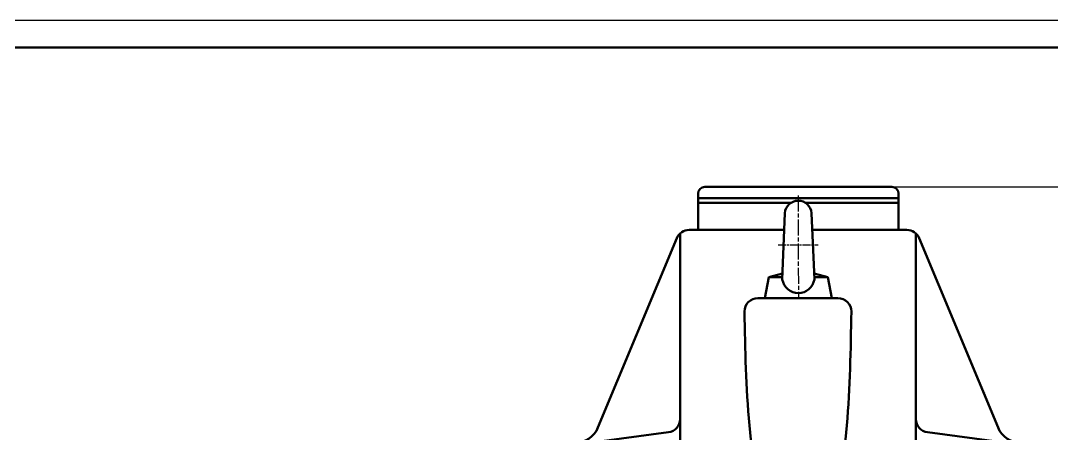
# Model space of a CAD drawing. Header units: millimetres. Extents: x -11122 to -2883, y -3177 to -1688.
# Drawn here: x -4971.1 to -4585.8, y -2490.1 to -2335.6 of the extents above; entities that cross this region are included whole.
import ezdxf

# ---------------------------------------------------------------- set-up
doc = ezdxf.new("R2010")
doc.units = ezdxf.units.MM
doc.header["$LTSCALE"] = 0.5
doc.linetypes.add('AM_ISO08W050', pattern=[18, 12, -1.5, 3, -1.5])
doc.linetypes.add('AM_ISO08W050x2', pattern=[9, 6, -0.75, 1.5, -0.75])
for name, color, linetype, lineweight in [('AM_0', 7, 'Continuous', 50), ('AM_4', 3, 'Continuous', 25), ('AM_7', 4, 'AM_ISO08W050', 25)]:
    doc.layers.add(name, color=color, linetype=linetype, lineweight=lineweight)
doc.styles.add('TCVN', font='tcvn+7284-2003i.ttf', dxfattribs={"width": 0.8, "height": 3.5})
doc.dimstyles.new('MyTemplate$0', dxfattribs={"dimtxt": 3.5, "dimasz": 3.5, "dimexe": 1.5, "dimexo": 0, "dimtad": 1, "dimtoh": 1, "dimdec": 0, "dimzin": 0, "dimtxsty": 'TCVN', "dimcen": 0, "dimclrd": 3, "dimclre": 3, "dimclrt": 1, "dimadec": 0, "dimazin": 0, "dimtfac": 1, "dimtdec": 0, "dimtofl": 0, "dimtmove": 0, "dimatfit": 3, "dimfxl": 1, "dimtfill": 1, "dimtolj": 1, "dimtzin": 0, "dimarcsym": 0})

# ---------------------------------------------------------------- blocks, each defined once
blk = doc.blocks.new('*D173')
at = {"color": 3, "lineweight": -2, "transparency": 16777216}
for p, q in [((-4645.74, -2397.69), (-4506.97, -2397.69)), ((-4508.47, -2765.1), (-4508.47, -2401.19)), ((-4585.04, -2768.6), (-4506.97, -2768.6))]:
    blk.add_line(p, q, dxfattribs=at)
at = {"color": 3, "transparency": 16777216}
for points in [[(-4509.05, -2401.19), (-4507.88, -2401.19), (-4508.47, -2397.69)], [(-4509.05, -2765.1), (-4507.88, -2765.1), (-4508.47, -2768.6)]]:
    blk.add_solid(points, dxfattribs=at)
at = {"color": 1, "transparency": 16777216, "insert": (-4510.86, -2585.23), "char_height": 3.5, "attachment_point": 5, "rotation": 90, "style": 'TCVN', "bg_fill": 3, "box_fill_scale": 1.1, "bg_fill_color": 256, "bg_fill_true_color": 13158600, "bg_fill_transparency": 0}
blk.add_mtext('\\A1;371', dxfattribs=at)

msp = doc.modelspace()

# ---------------------------------------------------------------- linework, layer by layer
at = {"layer": 'AM_0'}
for p, q in [((-4386.6, -2345.59), (-5545.6, -2345.59)), ((-4636.79, -2555.6), (-4636.79, -2415.04)), ((-4755.48, -2487.55), (-4726.07, -2416.84)), ((-4606.09, -2487.55), (-4635.51, -2416.84)), ((-4686.59, -2430.02), (-4691.73, -2431.42)), ((-4674.73, -2430.02), (-4669.59, -2431.42)), ((-4691.73, -2431.42), (-4693.16, -2439.18)), ((-4669.59, -2431.42), (-4668.16, -2439.18)), ((-4665.86, -2439.18), (-4695.79, -2439.18)), ((-4757.79, -2493.1), (-4729.13, -2489.28)), ((-4603.79, -2493.1), (-4632.45, -2489.28))]:
    msp.add_line(p, q, dxfattribs=at)
at = {"layer": 'AM_0', "lineweight": 50}
for p, q in [((-4718.11, -2400.19), (-4718.11, -2413.76)), ((-4715.61, -2397.69), (-4645.74, -2397.69)), ((-4643.24, -2400.19), (-4643.24, -2413.76)), ((-4718.11, -2401.91), (-4643.24, -2401.91)), ((-4718.11, -2403.6), (-4683.39, -2403.6)), ((-4678.04, -2403.6), (-4643.24, -2403.6)), ((-4724.79, -2555.6), (-4724.79, -2415.04)), ((-4721.45, -2413.76), (-4685.95, -2413.76)), ((-4721.45, -2413.76), (-4685.95, -2413.76)), ((-4675.45, -2413.76), (-4640.12, -2413.76)), ((-4675.45, -2413.76), (-4640.12, -2413.76))]:
    msp.add_line(p, q, dxfattribs=at)
at = {"layer": 'AM_0', "ltscale": 2}
for p, q in [((-4686.65, -2432.24), (-4685.71, -2407.46)), ((-4674.66, -2432.22), (-4675.72, -2407.45)), ((-4691.73, -2431.42), (-4686.63, -2431.42)), ((-4669.59, -2431.42), (-4674.69, -2431.42))]:
    msp.add_line(p, q, dxfattribs=at)
at = {"layer": 'AM_0', "lineweight": 25}
msp.add_lwpolyline([(-4610.86, -2474.49), (-4610.86, -2474.49)], close=True, dxfattribs=at)
at = {"layer": 'AM_0', "lineweight": 50}
for centre, radius, start, end in [((-4715.61, -2400.19), 2.5, 90, 180), ((-4645.74, -2400.19), 2.5, 0, 90), ((-4721.45, -2418.76), 5, 90, 157.4143)]:
    msp.add_arc(centre, radius, start, end, dxfattribs=at)
at = {"layer": 'AM_0', "ltscale": 0.2}
msp.add_arc((-4680.71, -2407.84), 5.01, 4.5315, 175.6733, dxfattribs=at)
at = {"layer": 'AM_0'}
for centre, radius, start, end in [((-4640.12, -2418.76), 5, 22.5857, 90), ((-4695.79, -2444.18), 5, 90, 180.5163), ((-4665.86, -2444.18), 5, 359.4837, 90), ((-4729.79, -2484.33), 5, 277.5805, 0), ((-4631.79, -2484.33), 5, 180, 262.4195), ((-4763.79, -2484.1), 9, 270, 337.4143), ((-4597.78, -2484.1), 9, 202.5857, 270)]:
    msp.add_arc(centre, radius, start, end, dxfattribs=at)
at = {"layer": 'AM_0', "ltscale": 2}
msp.add_arc((-4680.66, -2431.23), 6.08, 189.543, 350.6618, dxfattribs=at)
at = {"layer": 'AM_0'}
for points in [[(-4700.79, -2444.23), (-4700.22, -2472.6), (-4699.48, -2510.27), (-4684.43, -2546.63), (-4680.71, -2555.6)], [(-4660.86, -2444.23), (-4661.32, -2472.6), (-4661.94, -2510.27), (-4677, -2546.63), (-4680.71, -2555.6)]]:
    msp.add_open_spline(points, degree=3, knots=[4.825167, 4.825167, 4.825167, 4.825167, 61.912907, 80.594691, 80.594691, 80.594691, 80.594691], dxfattribs=at)
at = {"layer": 'AM_4'}
msp.add_line((-4376.6, -2335.59), (-5565.6, -2335.59), dxfattribs=at)
at = {"layer": 'AM_7'}
msp.add_line((-4680.73, -2400.83), (-4680.64, -2439.31), dxfattribs=at)
at = {"layer": 'AM_7', "linetype": 'AM_ISO08W050x2'}
msp.add_line((-4688.16, -2419.35), (-4673.21, -2419.27), dxfattribs=at)

# ---------------------------------------------------------------- next in the draw order: dimensions: what is measured, and where the dimension line sits
dim = msp.add_linear_dim(base=(-4508.47, -2397.69), p1=(-4585.04, -2768.6), p2=(-4645.74, -2397.69), angle=90, dimstyle='MyTemplate$0')
dim.commit()
dim.dimension.update_dxf_attribs({"geometry": '*D173', "text_midpoint": (-4508.47, -2585.23), "dimtype": 160})

doc.saveas('drawing.dxf')
